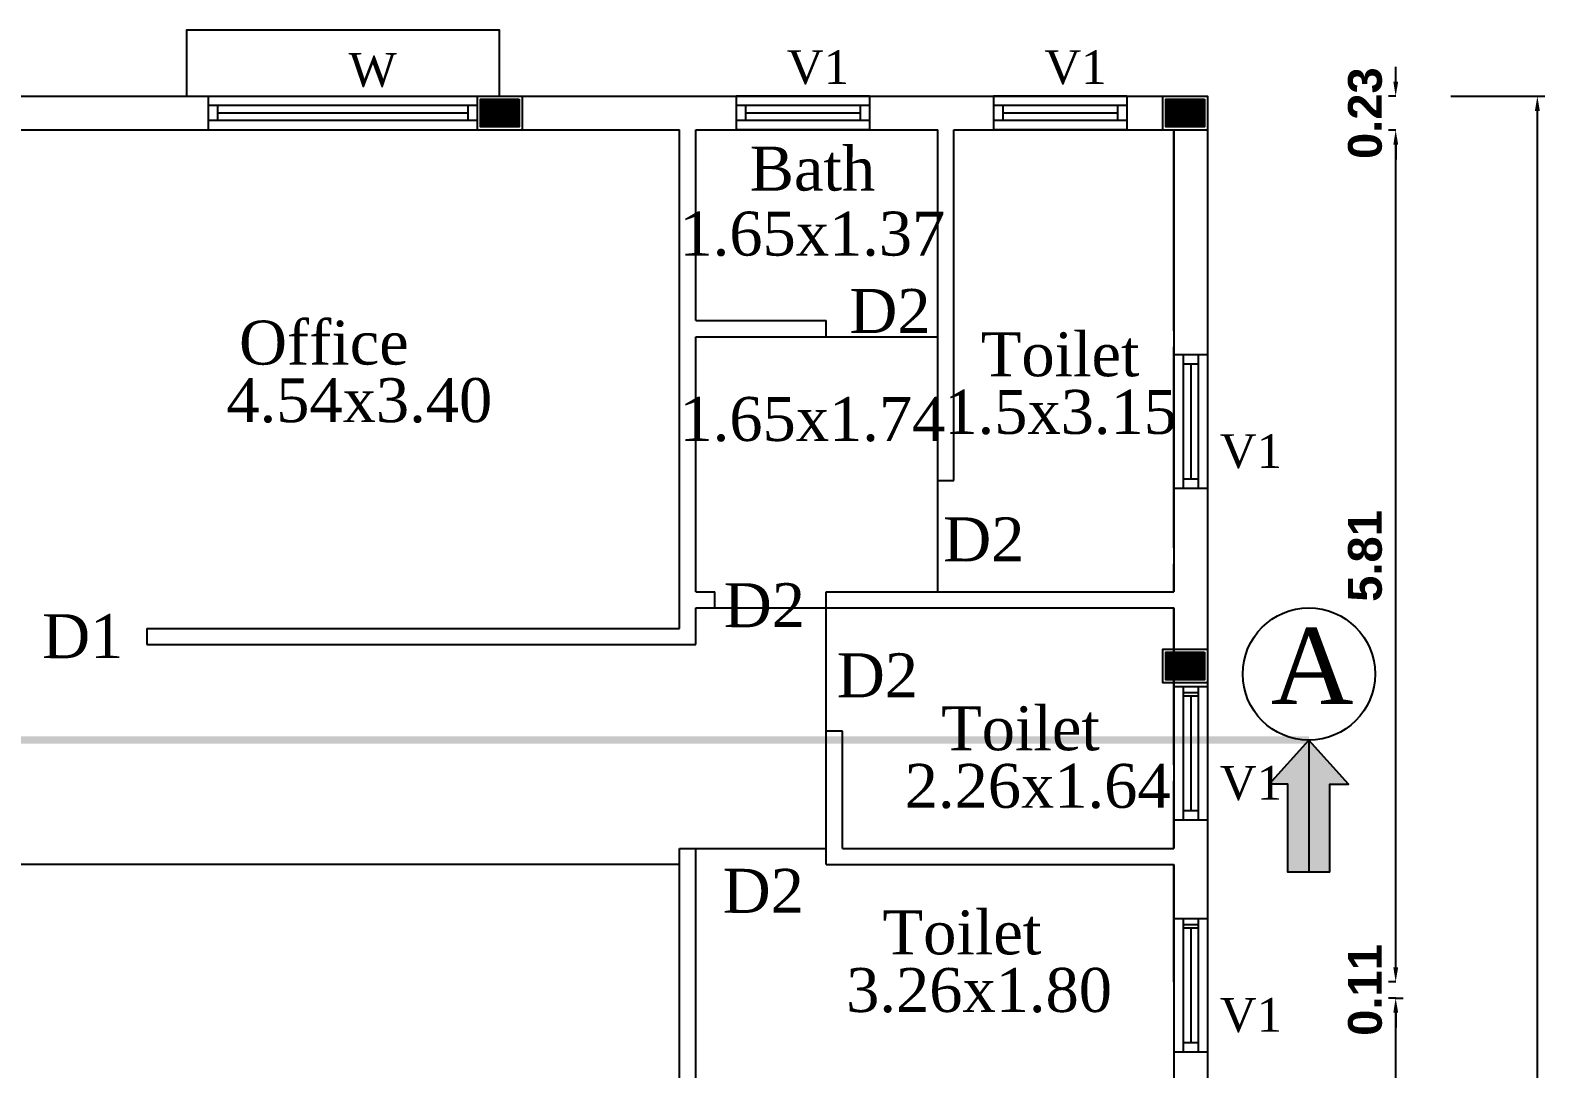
# Model space of a CAD drawing. Header units: metres. Extents: x -54 to 177, y -43 to 77.
# Drawn here: x 20.26 to 30.58, y 42.29 to 49.37 of the extents above; entities that cross this region are included whole.
import ezdxf
from ezdxf.lldxf.tags import DXFTag

# ---------------------------------------------------------------- set-up
doc = ezdxf.new("R2010")
doc.units = ezdxf.units.M
doc.header["$LTSCALE"] = 2
doc.header["$MEASUREMENT"] = 0
doc.header["$PDMODE"] = 34
doc.header["$PDSIZE"] = -2
doc.linetypes.add('CENTER', pattern=[2, 1.25, -0.25, 0.25, -0.25])
doc.layers.add('furni', color=8, linetype='Continuous', lineweight=15)
doc.layers.add('TEXT 01', color=4, linetype='Continuous')
doc.styles.add('ANAND', font='times.ttf')
doc.styles.get("Standard").update_dxf_attribs({"font": 'swisseb.ttf'})
tags = doc.linetypes.add('HIDDEN2', pattern=[4.7625, 3.175, -1.5875]).pattern_tags.tags
tags[6:7] = [DXFTag(74, 4), DXFTag(75, 0), DXFTag(340, '0'), DXFTag(46, 1.0), DXFTag(50, 0.0), DXFTag(44, 0.0), DXFTag(45, 0.0)]
tags[4:5] = [DXFTag(74, 4), DXFTag(75, 0), DXFTag(340, '0'), DXFTag(46, 1.0), DXFTag(50, 0.0), DXFTag(44, 0.0), DXFTag(45, 0.0)]
doc.dimstyles.new('V1', dxfattribs={"dimtxt": 0.23, "dimasz": 0.1, "dimexe": 0.05, "dimexo": 0.0625, "dimgap": 0.09, "dimtad": 1, "dimzin": 0, "dimdsep": 46, "dimtxsty": 'Standard', "dimcen": 0.09, "dimadec": 0, "dimazin": 0, "dimtfac": 1, "dimtix": 1, "dimtofl": 0, "dimtmove": 2, "dimatfit": 0, "dimfxl": 0, "dimtolj": 1, "dimtzin": 0, "dimarcsym": 0})

# ---------------------------------------------------------------- blocks, each defined once
blk = doc.blocks.new('A$C51E41C3B')
at = {"layer": 'furni'}
h = blk.add_hatch(dxfattribs=at)
h.set_pattern_fill('ANSI31', color=256, scale=0.05, style=0)
h.set_pattern_definition([(45, (-138551.890099, -94765.688217), (-0.00441941738242, 0.00441941738242), [])])
h.paths.add_polyline_path([(0.037, 0.233), (-0.152, 0.233), (-0.152, -0.03), (0.037, -0.03)])
at = {"layer": 'TEXT 01'}
for points in [[(-0.172, 0.254), (0.058, 0.254), (0.058, -0.051), (-0.172, -0.051)], [(-0.152, 0.233), (0.037, 0.233), (0.037, -0.03), (-0.152, -0.03)]]:
    blk.add_lwpolyline(points, close=True, dxfattribs=at)
blk = doc.blocks.new('*D51')
at = {"color": 0, "lineweight": -2}
for p, q in [((29.564, 42.771), (29.614, 42.771)), ((29.564, 30.582), (29.564, 42.671)), ((29.506, 30.482), (29.614, 30.482))]:
    blk.add_line(p, q, dxfattribs=at)
at = {"color": 0}
for points in [[(29.548, 42.671), (29.581, 42.671), (29.564, 42.771)], [(29.548, 30.582), (29.581, 30.582), (29.564, 30.482)]]:
    blk.add_solid(points, dxfattribs=at)
at = {"layer": 'Defpoints', "color": 0}
for p in [(29.537, 42.771), (29.564, 42.771), (29.444, 30.482)]:
    blk.add_point(p, dxfattribs=at)
at = {"color": 0, "insert": (29.356, 36.627), "char_height": 0.23, "attachment_point": 5, "rotation": 90}
blk.add_mtext('\\A1;12.29', dxfattribs=at)
blk = doc.blocks.new('*D52')
at = {"color": 0, "lineweight": -2}
for p, q in [((29.564, 49.021), (29.564, 49.121)), ((29.564, 48.921), (29.514, 48.921)), ((29.564, 48.691), (29.514, 48.691)), ((29.564, 48.591), (29.564, 48.491))]:
    blk.add_line(p, q, dxfattribs=at)
at = {"color": 0}
for points in [[(29.548, 49.021), (29.581, 49.021), (29.564, 48.921)], [(29.548, 48.591), (29.581, 48.591), (29.564, 48.691)]]:
    blk.add_solid(points, dxfattribs=at)
at = {"layer": 'Defpoints', "color": 0}
for p in [(29.564, 48.921), (29.564, 48.921), (29.564, 48.691)]:
    blk.add_point(p, dxfattribs=at)
at = {"color": 0, "insert": (29.356, 48.806), "char_height": 0.23, "attachment_point": 5, "rotation": 90}
blk.add_mtext('\\A1;0.23', dxfattribs=at)
blk = doc.blocks.new('*D53')
at = {"color": 0, "lineweight": -2}
for p, q in [((29.939, 48.921), (30.58, 48.921)), ((30.53, 30.352), (30.53, 48.821)), ((29.939, 30.252), (30.58, 30.252))]:
    blk.add_line(p, q, dxfattribs=at)
at = {"color": 0}
for points in [[(30.513, 48.821), (30.547, 48.821), (30.53, 48.921)], [(30.513, 30.352), (30.547, 30.352), (30.53, 30.252)]]:
    blk.add_solid(points, dxfattribs=at)
at = {"layer": 'Defpoints', "color": 0}
for p in [(29.877, 48.921), (30.53, 48.921), (29.877, 30.252)]:
    blk.add_point(p, dxfattribs=at)
at = {"color": 0, "insert": (30.322, 39.587), "char_height": 0.23, "attachment_point": 5, "rotation": 90}
blk.add_mtext('\\A1;18.67', dxfattribs=at)
blk = doc.blocks.new('*D48')
at = {"color": 0, "lineweight": -2}
for p, q in [((29.564, 42.981), (29.564, 43.081)), ((29.564, 42.881), (29.514, 42.881)), ((29.564, 42.771), (29.514, 42.771)), ((29.564, 42.671), (29.564, 42.571))]:
    blk.add_line(p, q, dxfattribs=at)
at = {"color": 0}
for points in [[(29.548, 42.981), (29.581, 42.981), (29.564, 42.881)], [(29.548, 42.671), (29.581, 42.671), (29.564, 42.771)]]:
    blk.add_solid(points, dxfattribs=at)
at = {"layer": 'Defpoints', "color": 0}
for p in [(29.564, 42.881), (29.564, 42.881), (29.564, 42.771)]:
    blk.add_point(p, dxfattribs=at)
at = {"color": 0, "insert": (29.356, 42.826), "char_height": 0.23, "attachment_point": 5, "rotation": 90}
blk.add_mtext('\\A1;0.11', dxfattribs=at)
blk = doc.blocks.new('*D49')
at = {"color": 0, "lineweight": -2}
for p, q in [((29.564, 48.691), (29.514, 48.691)), ((29.564, 42.981), (29.564, 48.591)), ((29.564, 42.881), (29.514, 42.881))]:
    blk.add_line(p, q, dxfattribs=at)
at = {"color": 0}
for points in [[(29.548, 48.591), (29.581, 48.591), (29.564, 48.691)], [(29.548, 42.981), (29.581, 42.981), (29.564, 42.881)]]:
    blk.add_solid(points, dxfattribs=at)
at = {"layer": 'Defpoints', "color": 0}
for p in [(29.564, 48.691), (29.564, 48.691), (29.564, 42.881)]:
    blk.add_point(p, dxfattribs=at)
at = {"color": 0, "insert": (29.356, 45.786), "char_height": 0.23, "attachment_point": 5, "rotation": 90}
blk.add_mtext('\\A1;5.81', dxfattribs=at)

msp = doc.modelspace()

# ---------------------------------------------------------------- hatches: boundary and pattern name
h = msp.add_hatch(color=256)
h.paths.add_polyline_path([(29.2432, 44.2296), (29.1159, 44.2296), (29.1159, 43.6287), (28.9724, 43.6287), (28.9724, 44.5303)])
h.paths.add_polyline_path([(28.9724, 43.6287), (28.8288, 43.6287), (28.8288, 44.2296), (28.7015, 44.2296), (28.9724, 44.5303)])

# ---------------------------------------------------------------- linework, layer by layer
for p, q in [((21.4701, 48.6914), (21.4701, 48.9214)), ((23.3034, 48.8575), (21.4701, 48.8575)), ((21.534, 48.7553), (21.534, 48.8575)), ((23.2395, 48.7553), (23.2395, 48.8575)), ((23.3034, 48.6914), (23.3034, 48.9214)), ((25.9769, 48.9214), (25.0669, 48.9214)), ((25.9769, 48.8575), (25.0669, 48.8575)), ((25.1307, 48.8575), (25.1307, 48.7553)), ((25.913, 48.8575), (25.913, 48.7553)), ((27.7322, 48.9214), (26.8222, 48.9214)), ((27.7322, 48.8575), (26.8222, 48.8575)), ((26.8861, 48.8575), (26.8861, 48.7553)), ((27.6683, 48.8575), (27.6683, 48.7553)), ((23.3034, 48.7553), (21.4701, 48.7553)), ((23.2395, 48.8064), (21.534, 48.8064)), ((25.9769, 48.7553), (25.0669, 48.7553)), ((25.913, 48.8064), (25.1307, 48.8064)), ((27.7322, 48.7553), (26.8222, 48.7553)), ((27.6683, 48.8064), (26.8861, 48.8064)), ((20.1388, 48.6914), (24.6816, 48.6914)), ((24.6816, 45.2914), (24.6816, 48.6914)), ((24.7916, 48.6914), (26.4416, 48.6914)), ((24.7916, 47.3914), (24.7916, 48.6914)), ((25.9769, 48.6914), (25.0669, 48.6914)), ((25.1216, 48.6914), (26.4416, 48.6914)), ((26.4416, 45.5414), (26.4416, 48.6914)), ((26.5516, 48.6914), (28.0516, 48.6914)), ((26.5516, 48.6914), (28.0516, 48.6914)), ((26.5516, 46.3014), (26.5516, 48.6914)), ((27.7322, 48.6914), (26.8222, 48.6914)), ((28.0516, 48.6914), (28.0516, 45.5414)), ((28.0516, 47.3214), (28.0516, 48.6914)), ((24.7916, 47.3914), (25.6816, 47.3914)), ((25.6816, 47.2814), (25.6816, 47.3914)), ((24.7916, 47.2814), (26.4416, 47.2814)), ((24.7916, 45.5414), (24.7916, 47.2814)), ((28.0516, 45.8414), (28.0516, 47.2114)), ((28.0516, 47.1593), (28.0516, 46.2493)), ((28.1155, 47.1593), (28.1155, 46.2493)), ((28.1155, 47.0954), (28.2177, 47.0954)), ((28.1666, 47.0954), (28.1666, 46.3131)), ((28.2177, 47.1593), (28.2177, 46.2493)), ((28.2816, 47.1593), (28.2816, 46.2493)), ((26.4416, 46.3014), (26.5516, 46.3014)), ((28.1155, 46.3131), (28.2177, 46.3131)), ((28.0516, 45.5414), (28.0516, 45.7314)), ((24.7916, 45.5414), (24.9216, 45.5414)), ((24.9216, 45.4314), (24.9216, 45.5414)), ((25.6816, 45.4314), (25.6816, 45.5414)), ((25.6816, 45.5414), (28.0516, 45.5414)), ((25.6816, 43.6814), (25.6816, 45.5414)), ((24.7916, 45.4314), (24.9216, 45.4314)), ((24.7916, 45.1814), (24.7916, 45.4314)), ((24.7916, 45.4314), (24.9216, 45.4314)), ((24.9216, 45.4314), (25.6816, 45.4314)), ((25.6816, 45.4314), (26.4416, 45.4314)), ((26.4416, 45.4314), (28.0516, 45.4314)), ((28.0516, 45.4314), (28.0516, 43.7914)), ((28.0516, 44.3614), (28.0516, 45.4314)), ((21.0488, 45.2914), (24.6816, 45.2914)), ((21.0488, 45.2914), (21.0488, 45.1814)), ((21.0488, 45.1814), (24.7916, 45.1814)), ((28.0516, 44.8964), (28.0516, 43.9864)), ((28.1155, 44.8964), (28.1155, 43.9864)), ((28.1155, 44.8542), (28.2177, 44.8542)), ((28.1155, 44.8325), (28.2177, 44.8325)), ((28.1666, 44.8325), (28.1666, 44.0503)), ((28.2177, 44.8964), (28.2177, 43.9864)), ((28.2816, 44.8964), (28.2816, 43.9864)), ((25.7916, 44.5918), (25.6816, 44.5918)), ((25.7916, 43.7914), (25.7916, 44.5918)), ((28.0516, 43.7914), (28.0516, 44.2514)), ((28.1155, 44.0503), (28.2177, 44.0503)), ((24.6816, 41.7714), (24.6816, 43.7914)), ((24.6816, 43.7914), (25.6816, 43.7914)), ((24.7916, 41.8814), (24.7916, 43.7914)), ((25.7916, 43.7914), (28.0516, 43.7914)), ((25.6816, 43.6814), (28.0516, 43.6814)), ((28.0516, 43.6814), (28.0516, 30.4825)), ((28.0516, 42.8814), (28.0516, 43.6814)), ((28.0516, 43.314), (28.0516, 42.404)), ((28.1155, 43.314), (28.1155, 42.404)), ((28.1155, 43.2718), (28.2177, 43.2718)), ((28.2177, 43.314), (28.2177, 42.404)), ((28.2816, 43.314), (28.2816, 42.404)), ((28.1155, 43.2501), (28.2177, 43.2501)), ((28.1666, 43.2501), (28.1666, 42.4679)), ((28.1155, 42.4679), (28.2177, 42.4679))]:
    msp.add_line(p, q)
at = {"linetype": 'Continuous', "ltscale": 10}
for p, q in [((25.0669, 48.9214), (25.0669, 48.6914)), ((25.9769, 48.9214), (25.9769, 48.6914)), ((25.9769, 48.9214), (25.9769, 48.6914)), ((26.8222, 48.9214), (26.8222, 48.6914)), ((27.7322, 48.9214), (27.7322, 48.6914)), ((27.7322, 48.9214), (27.7322, 48.6914)), ((28.0516, 47.1593), (28.2816, 47.1593)), ((28.0516, 47.1593), (28.2816, 47.1593)), ((28.0516, 46.2493), (28.2816, 46.2493)), ((28.0516, 44.8964), (28.2816, 44.8964)), ((28.0516, 44.8964), (28.2816, 44.8964)), ((28.0516, 43.9864), (28.2816, 43.9864)), ((28.0516, 43.314), (28.2816, 43.314)), ((28.0516, 43.314), (28.2816, 43.314)), ((28.0516, 42.404), (28.2816, 42.404))]:
    msp.add_line(p, q, dxfattribs=at)
at = {"linetype": 'HIDDEN2', "ltscale": 0.05}
msp.add_line((24.6816, 43.6814), (8.6688, 43.6814), dxfattribs=at)
at = {"linetype": 'HIDDEN2', "ltscale": 0.025}
msp.add_lwpolyline([(23.4534, 48.9214), (23.4534, 49.3714), (21.3201, 49.3714), (21.3201, 48.9214)], dxfattribs=at)
msp.add_lwpolyline([(8.4388, 48.9214), (28.2816, 48.9214), (28.2816, 30.2525), (8.4388, 30.2525)], close=True)
at = {"linetype": 'CENTER', "const_width": 0.05}
msp.add_lwpolyline([(7.5668, 44.5303), (28.9724, 44.5303)], dxfattribs=at)
for points in [[(29.1159, 43.6287), (28.8288, 43.6287), (28.8288, 44.2296), (28.7015, 44.2296), (28.9724, 44.5303)], [(29.1159, 43.6287), (29.1159, 44.2296), (29.2432, 44.2296), (28.9724, 44.5303), (28.9724, 43.6287)]]:
    msp.add_lwpolyline(points)
msp.add_circle((28.9724, 44.981), 0.4508)

# ---------------------------------------------------------------- block references
at = {"rotation": 270}
for p in [(23.3546, 48.7489), (28.0278, 48.7489), (28.0278, 44.9783)]:
    msp.add_blockref('A$C51E41C3B', p, dxfattribs=at)

# ---------------------------------------------------------------- texts
at = {"style": 'ANAND'}
for s, height, p in [('W ', 0.23, (22.4256, 48.9869)), ('V1', 0.23, (25.4135, 49.0053)), ('V1', 0.23, (27.1689, 49.0053)), ('Bath', 0.3, (25.1594, 48.2782)), ('1.65x1.37', 0.3, (24.6812, 47.8349)), ('D2', 0.3, (25.8391, 47.3071)), ('  Office', 0.3, (21.4517, 47.0916)), ('Toilet', 0.3, (26.7355, 47.0119)), ('4.54x3.40', 0.3, (21.5922, 46.6987)), ('1.5x3.15', 0.3, (26.4872, 46.619)), ('1.65x1.74', 0.3, (24.6812, 46.5707)), ('V1', 0.23, (28.3656, 46.3865)), ('D2', 0.3, (26.4794, 45.7492)), ('D2', 0.3, (24.9835, 45.3005)), ('D1', 0.3, (20.336, 45.0891)), ('A', 0.5175, (28.7126, 44.7769)), ('D2', 0.3, (25.7542, 44.8224)), ('Toilet', 0.3, (26.4652, 44.4611)), ('2.26x1.64', 0.3, (26.217, 44.0683)), ('V1', 0.23, (28.3656, 44.1236)), ('D2', 0.3, (24.9756, 43.3523)), ('Toilet', 0.3, (26.0658, 43.0689)), ('3.26x1.80', 0.3, (25.8176, 42.6761)), ('V1', 0.23, (28.3656, 42.5412))]:
    msp.add_text(s, height=height, dxfattribs=at).set_placement(p)

# ---------------------------------------------------------------- dimensions: what is measured, and where the dimension line sits
for base, p1, p2, picture, middle in [((29.5645, 48.9214), (29.5645, 48.6914), (29.5645, 48.9214), '*D52', (29.3563, 48.8064)), ((30.5301, 48.9214), (29.8767, 30.2525), (29.8767, 48.9214), '*D53', (30.3219, 39.5869)), ((29.5645, 48.6914), (29.5645, 42.8814), (29.5645, 48.6914), '*D49', (29.3563, 45.7864)), ((29.5645, 42.8814), (29.5645, 42.7714), (29.5645, 42.8814), '*D48', (29.3564, 42.8264)), ((29.5645, 42.7714), (29.4438, 30.4825), (29.5366, 42.7714), '*D51', (29.3563, 36.6269))]:
    dim = msp.add_linear_dim(base=base, p1=p1, p2=p2, angle=90, dimstyle='V1', override={"dimfxl": 12, "dimfxlon": 1, "dimarcsym": 1})
    dim.commit()
    dim.dimension.update_dxf_attribs({"geometry": picture, "text_midpoint": middle})

doc.saveas('drawing.dxf')
